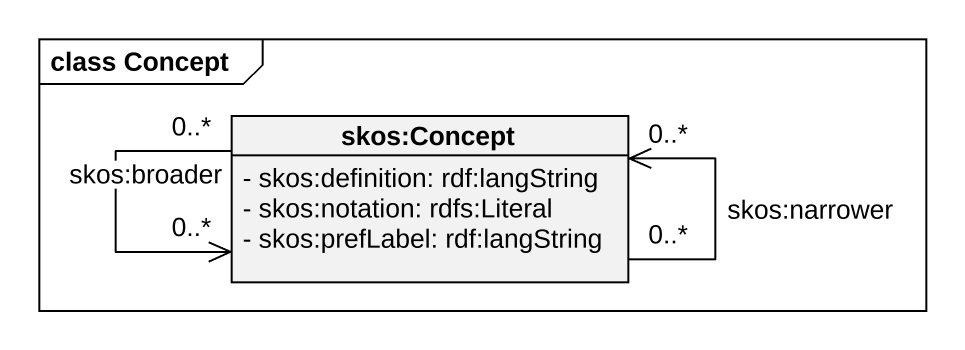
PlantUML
@startuml
mainframe class Concept
hide circle
hide empty members
skinparam classAttributeIconSize 0
class "skos:Concept" as skos_Concept {
  - skos:definition: rdf:langString
  - skos:notation: rdfs:Literal
  - skos:prefLabel: rdf:langString
}
skos_Concept "0..*" --> "0..*" skos_Concept : skos:broader
skos_Concept "0..*" --> "0..*" skos_Concept : skos:narrower
@enduml
